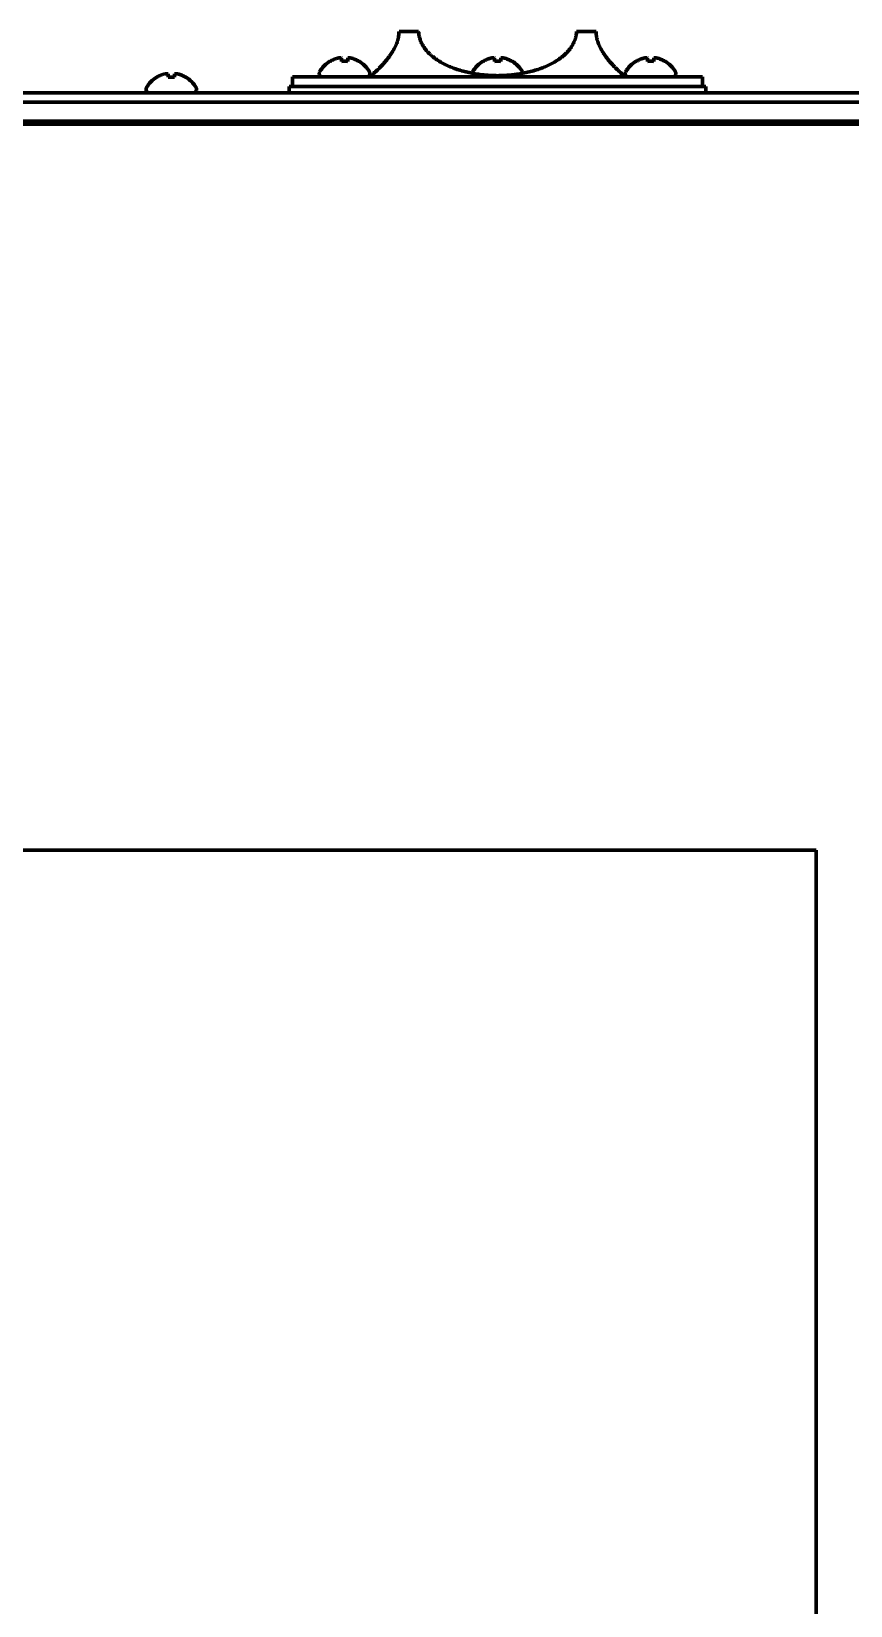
# Model space of a CAD drawing. Header units: inches. Extents: x -2983 to 7024, y 422 to 5529.
# Drawn here: x 3264.4 to 3394.2, y 3700.7 to 3950.1 of the extents above; entities that cross this region are included whole.
import ezdxf

# ---------------------------------------------------------------- set-up
doc = ezdxf.new("R2010")
doc.units = ezdxf.units.IN

msp = doc.modelspace()

# ---------------------------------------------------------------- linework, layer by layer
at = {"linetype": 'Continuous', "lineweight": 70}
for p, q in [((3322.67, 3950.09), (3325.78, 3950.09)), ((3350.78, 3950.09), (3353.9, 3950.09)), ((3310.04, 3943.49), (3310.04, 3943.29)), ((3311.74, 3945.34), (3311.74, 3945.37)), ((3316.34, 3945.37), (3316.34, 3945.34)), ((3318.04, 3943.29), (3318.04, 3943.49)), ((3318.28, 3943.09), (3318.28, 3942.89)), ((3335.98, 3945.34), (3335.98, 3945.37)), ((3340.58, 3945.37), (3340.58, 3945.34)), ((3358.28, 3942.89), (3358.28, 3943.09)), ((3358.53, 3943.49), (3358.53, 3943.29)), ((3360.23, 3945.34), (3360.23, 3945.37)), ((3364.83, 3945.37), (3364.83, 3945.34)), ((3366.53, 3943.29), (3366.53, 3943.49)), ((3282.58, 3940.99), (3282.58, 3940.79)), ((3284.28, 3942.84), (3284.28, 3942.87)), ((3288.88, 3942.87), (3288.88, 3942.84)), ((3290.58, 3940.79), (3290.58, 3940.99)), ((3305.28, 3941.39), (3371.28, 3941.39)), ((3305.28, 3941.39), (3305.28, 3940.39)), ((3305.78, 3942.89), (3370.78, 3942.89)), ((3305.78, 3942.89), (3305.78, 3941.39)), ((3370.78, 3941.39), (3370.78, 3942.89)), ((3371.28, 3940.39), (3371.28, 3941.39)), ((2728.78, 3938.89), (3614.78, 3938.89)), ((3452.97, 3940.39), (2890.6, 3940.39)), ((2728.78, 3935.89), (3614.78, 3935.89)), ((3446.28, 3935.39), (2897.28, 3935.39)), ((3388.78, 3820.39), (2954.78, 3820.39)), ((3388.78, 2600.99), (3388.78, 3820.39))]:
    msp.add_line(p, q, dxfattribs=at)
for centre, radius, start, end in [((3310.44, 3943.49), 0.4, 149.6988, 180), ((3310.44, 3943.29), 0.4, 180, 270), ((3314.23, 3941.27), 4.8, 121.3727, 149.6988), ((3313.84, 3941.27), 4.8, 30.3012, 58.6273), ((3317.64, 3943.29), 0.4, 270, 0), ((3317.64, 3943.49), 0.4, 0, 30.3012), ((3338.48, 3941.27), 4.8, 121.3727, 149.6988), ((3338.09, 3941.27), 4.8, 30.3012, 58.6273), ((3358.93, 3943.49), 0.4, 149.6988, 180), ((3358.93, 3943.29), 0.4, 180, 270), ((3362.73, 3941.27), 4.8, 121.3727, 149.6988), ((3362.33, 3941.27), 4.8, 30.3012, 58.6273), ((3366.13, 3943.29), 0.4, 270, 0), ((3366.13, 3943.49), 0.4, 0, 30.3012), ((3282.98, 3940.99), 0.4, 149.6988, 180), ((3282.98, 3940.79), 0.4, 180, 270), ((3286.78, 3938.77), 4.8, 121.3727, 149.6988), ((3286.39, 3938.77), 4.8, 30.3012, 58.6273), ((3290.18, 3940.79), 0.4, 270, 0), ((3290.18, 3940.99), 0.4, 0, 30.3012)]:
    msp.add_arc(centre, radius, start, end, dxfattribs=at)
for points, knots in [([(3322.67, 3950.09), (3322.67, 3949.92), (3322.66, 3949.75), (3322.63, 3949.41), (3322.6, 3949.24), (3322.56, 3949.04), (3322.55, 3949), (3322.53, 3948.92), (3322.5, 3948.8), (3322.46, 3948.68), (3322.39, 3948.45), (3322.34, 3948.3), (3322.23, 3948.02), (3322.17, 3947.88), (3322.05, 3947.61), (3321.98, 3947.48), (3321.85, 3947.23), (3321.78, 3947.11), (3321.64, 3946.87), (3321.57, 3946.76), (3321.43, 3946.54), (3321.36, 3946.44), (3321.25, 3946.28), (3321.19, 3946.21), (3321.14, 3946.13), (3321.1, 3946.08), (3321.08, 3946.06), (3320.92, 3945.84), (3320.78, 3945.66), (3320.5, 3945.32), (3320.37, 3945.17), (3320.1, 3944.87), (3319.98, 3944.74), (3319.79, 3944.55), (3319.73, 3944.48), (3319.64, 3944.39), (3319.62, 3944.37), (3319.56, 3944.31), (3319.53, 3944.28), (3319.39, 3944.14), (3319.29, 3944.04), (3319.09, 3943.85), (3319, 3943.76), (3318.84, 3943.61), (3318.76, 3943.54), (3318.63, 3943.41), (3318.57, 3943.36), (3318.5, 3943.3), (3318.49, 3943.28), (3318.47, 3943.26), (3318.43, 3943.23), (3318.4, 3943.2), (3318.35, 3943.16), (3318.33, 3943.13), (3318.3, 3943.11), (3318.29, 3943.1), (3318.29, 3943.09), (3318.28, 3943.09), (3318.28, 3943.09)], [0, 0, 0, 0, 0.031276, 0.031276, 0.062553, 0.062553, 0.070372, 0.070372, 0.078191, 0.093829, 0.093829, 0.125106, 0.125106, 0.156382, 0.156382, 0.187658, 0.187658, 0.218935, 0.218935, 0.250211, 0.250211, 0.281488, 0.281488, 0.297126, 0.304945, 0.304945, 0.312764, 0.312764, 0.375317, 0.375317, 0.437869, 0.437869, 0.500422, 0.500422, 0.531699, 0.531699, 0.547337, 0.547337, 0.562975, 0.562975, 0.625528, 0.625528, 0.688081, 0.688081, 0.750633, 0.750633, 0.813186, 0.813186, 0.828824, 0.828824, 0.844463, 0.875739, 0.875739, 0.938292, 0.938292, 0.969568, 0.969568, 1, 1, 1, 1]), ([(3350.78, 3950.09), (3350.78, 3949.92), (3350.77, 3949.75), (3350.73, 3949.41), (3350.69, 3949.24), (3350.64, 3949.04), (3350.63, 3949), (3350.6, 3948.92), (3350.56, 3948.8), (3350.52, 3948.68), (3350.43, 3948.45), (3350.36, 3948.3), (3350.21, 3948.02), (3350.13, 3947.88), (3349.96, 3947.61), (3349.87, 3947.48), (3349.68, 3947.23), (3349.58, 3947.11), (3349.37, 3946.87), (3349.27, 3946.76), (3349.05, 3946.54), (3348.93, 3946.43), (3348.76, 3946.28), (3348.67, 3946.2), (3348.58, 3946.13), (3348.52, 3946.08), (3348.49, 3946.06), (3348.22, 3945.84), (3347.96, 3945.66), (3347.44, 3945.32), (3347.17, 3945.17), (3346.62, 3944.87), (3346.34, 3944.74), (3345.9, 3944.54), (3345.75, 3944.48), (3345.53, 3944.39), (3345.46, 3944.36), (3345.31, 3944.31), (3345.23, 3944.28), (3344.85, 3944.14), (3344.54, 3944.04), (3343.92, 3943.85), (3343.6, 3943.76), (3342.96, 3943.61), (3342.64, 3943.54), (3341.98, 3943.41), (3341.65, 3943.36), (3341.23, 3943.3), (3341.15, 3943.28), (3340.98, 3943.26), (3340.73, 3943.23), (3340.48, 3943.2), (3339.97, 3943.16), (3339.3, 3943.11), (3338.28, 3943.08), (3337.27, 3943.11), (3336.59, 3943.16), (3336.17, 3943.2), (3336.08, 3943.21), (3335.91, 3943.22), (3335.66, 3943.25), (3335.41, 3943.28), (3334.91, 3943.36), (3334.58, 3943.41), (3333.93, 3943.54), (3333.61, 3943.61), (3332.97, 3943.76), (3332.65, 3943.85), (3332.03, 3944.04), (3331.72, 3944.14), (3331.34, 3944.28), (3331.27, 3944.3), (3331.12, 3944.36), (3330.89, 3944.45), (3330.67, 3944.54), (3330.23, 3944.73), (3329.95, 3944.87), (3329.4, 3945.16), (3329.13, 3945.32), (3328.61, 3945.66), (3328.36, 3945.84), (3328.05, 3946.08), (3327.99, 3946.13), (3327.87, 3946.23), (3327.81, 3946.28), (3327.64, 3946.43), (3327.52, 3946.54), (3327.3, 3946.76), (3327.2, 3946.87), (3326.99, 3947.1), (3326.89, 3947.23), (3326.77, 3947.38), (3326.75, 3947.42), (3326.7, 3947.48), (3326.63, 3947.58), (3326.57, 3947.68), (3326.44, 3947.88), (3326.36, 3948.02), (3326.21, 3948.3), (3326.14, 3948.45), (3326.06, 3948.64), (3326.05, 3948.68), (3326.02, 3948.76), (3326.01, 3948.8), (3325.97, 3948.92), (3325.94, 3949), (3325.88, 3949.24), (3325.84, 3949.41), (3325.81, 3949.62), (3325.81, 3949.66), (3325.8, 3949.75), (3325.8, 3949.79), (3325.79, 3949.92), (3325.78, 3950.01), (3325.78, 3950.09)], [0, 0, 0, 0, 0.015625, 0.015625, 0.03125, 0.03125, 0.035156, 0.035156, 0.039063, 0.046875, 0.046875, 0.0625, 0.0625, 0.078125, 0.078125, 0.09375, 0.09375, 0.109375, 0.109375, 0.125, 0.125, 0.140625, 0.140625, 0.148438, 0.152344, 0.152344, 0.15625, 0.15625, 0.1875, 0.1875, 0.21875, 0.21875, 0.25, 0.25, 0.265625, 0.265625, 0.273438, 0.273438, 0.28125, 0.28125, 0.3125, 0.3125, 0.34375, 0.34375, 0.375, 0.375, 0.40625, 0.40625, 0.414063, 0.414063, 0.421875, 0.4375, 0.4375, 0.46875, 0.5, 0.53125, 0.5625, 0.5625, 0.570313, 0.570313, 0.578125, 0.59375, 0.59375, 0.625, 0.625, 0.65625, 0.65625, 0.6875, 0.6875, 0.71875, 0.71875, 0.726563, 0.726563, 0.734375, 0.75, 0.75, 0.78125, 0.78125, 0.8125, 0.8125, 0.84375, 0.84375, 0.851563, 0.851563, 0.859375, 0.859375, 0.875, 0.875, 0.890625, 0.890625, 0.90625, 0.90625, 0.910156, 0.910156, 0.914063, 0.921875, 0.921875, 0.9375, 0.9375, 0.953125, 0.953125, 0.957031, 0.957031, 0.960938, 0.960938, 0.96875, 0.96875, 0.984375, 0.984375, 0.988281, 0.988281, 0.992188, 0.992188, 1, 1, 1, 1]), ([(3358.28, 3943.09), (3358.28, 3943.09), (3358.28, 3943.09), (3358.28, 3943.09), (3358.27, 3943.1), (3358.24, 3943.13), (3358.19, 3943.18), (3358.1, 3943.26), (3358, 3943.36), (3357.94, 3943.41), (3357.84, 3943.51), (3357.8, 3943.54), (3357.75, 3943.59), (3357.73, 3943.61), (3357.69, 3943.65), (3357.67, 3943.67), (3357.56, 3943.77), (3357.47, 3943.85), (3357.28, 3944.04), (3357.18, 3944.14), (3356.96, 3944.36), (3356.84, 3944.48), (3356.6, 3944.73), (3356.47, 3944.87), (3356.27, 3945.09), (3356.21, 3945.16), (3356.1, 3945.28), (3356.07, 3945.32), (3356, 3945.4), (3355.96, 3945.45), (3355.79, 3945.66), (3355.65, 3945.84), (3355.43, 3946.13), (3355.36, 3946.23), (3355.22, 3946.43), (3355.14, 3946.54), (3355.04, 3946.7), (3355, 3946.76), (3354.93, 3946.87), (3354.89, 3946.93), (3354.79, 3947.11), (3354.72, 3947.23), (3354.59, 3947.48), (3354.52, 3947.61), (3354.4, 3947.87), (3354.34, 3948.01), (3354.27, 3948.19), (3354.25, 3948.23), (3354.23, 3948.3), (3354.21, 3948.34), (3354.18, 3948.45), (3354.15, 3948.53), (3354.08, 3948.76), (3354.04, 3948.92), (3353.99, 3949.16), (3353.97, 3949.24), (3353.95, 3949.37), (3353.95, 3949.41), (3353.93, 3949.49), (3353.93, 3949.54), (3353.91, 3949.75), (3353.9, 3949.92), (3353.9, 3950.09)], [0, 0, 0, 0, 0.000843, 0.000843, 0.06329, 0.06329, 0.125738, 0.188185, 0.188185, 0.250632, 0.250632, 0.281856, 0.281856, 0.297468, 0.297468, 0.31308, 0.31308, 0.375527, 0.375527, 0.437974, 0.437974, 0.500422, 0.500422, 0.562869, 0.562869, 0.594092, 0.594092, 0.609704, 0.609704, 0.625316, 0.625316, 0.687763, 0.687763, 0.718987, 0.718987, 0.750211, 0.750211, 0.765823, 0.765823, 0.781434, 0.781434, 0.812658, 0.812658, 0.843882, 0.843882, 0.875105, 0.875105, 0.882911, 0.882911, 0.890717, 0.890717, 0.906329, 0.906329, 0.937553, 0.937553, 0.953165, 0.953165, 0.96097, 0.96097, 0.968776, 0.968776, 1, 1, 1, 1]), ([(3313.54, 3945.34), (3313.54, 3945.46), (3313.54, 3945.57), (3313.54, 3945.71), (3313.54, 3945.75), (3313.54, 3945.82), (3313.54, 3945.86), (3313.54, 3945.89)], [0, 0, 0, 0, 0.5, 0.5, 0.75, 0.75, 1, 1, 1, 1]), ([(3316.34, 3945.34), (3316.13, 3945.46), (3315.92, 3945.57), (3315.6, 3945.71), (3315.49, 3945.75), (3315.26, 3945.82), (3315.15, 3945.86), (3315.04, 3945.89)], [0, 0, 0, 0, 0.5, 0.5, 0.75, 0.75, 1, 1, 1, 1]), ([(3337.78, 3945.34), (3337.78, 3945.46), (3337.78, 3945.57), (3337.78, 3945.71), (3337.78, 3945.75), (3337.78, 3945.82), (3337.78, 3945.86), (3337.78, 3945.89)], [0, 0, 0, 0, 0.5, 0.5, 0.75, 0.75, 1, 1, 1, 1]), ([(3340.58, 3945.34), (3340.38, 3945.46), (3340.17, 3945.57), (3339.85, 3945.71), (3339.74, 3945.75), (3339.51, 3945.82), (3339.4, 3945.86), (3339.28, 3945.89)], [0, 0, 0, 0, 0.5, 0.5, 0.75, 0.75, 1, 1, 1, 1]), ([(3362.03, 3945.34), (3362.03, 3945.46), (3362.03, 3945.57), (3362.03, 3945.71), (3362.03, 3945.75), (3362.03, 3945.82), (3362.03, 3945.86), (3362.03, 3945.89)], [0, 0, 0, 0, 0.5, 0.5, 0.75, 0.75, 1, 1, 1, 1]), ([(3364.83, 3945.34), (3364.63, 3945.46), (3364.42, 3945.57), (3364.1, 3945.71), (3363.99, 3945.75), (3363.76, 3945.82), (3363.65, 3945.86), (3363.53, 3945.89)], [0, 0, 0, 0, 0.5, 0.5, 0.75, 0.75, 1, 1, 1, 1]), ([(3286.08, 3942.84), (3286.08, 3942.96), (3286.08, 3943.07), (3286.08, 3943.21), (3286.08, 3943.25), (3286.08, 3943.32), (3286.08, 3943.36), (3286.08, 3943.39)], [0, 0, 0, 0, 0.5, 0.5, 0.75, 0.75, 1, 1, 1, 1]), ([(3288.88, 3942.84), (3288.68, 3942.96), (3288.47, 3943.07), (3288.15, 3943.21), (3288.04, 3943.25), (3287.81, 3943.32), (3287.7, 3943.36), (3287.58, 3943.39)], [0, 0, 0, 0, 0.5, 0.5, 0.75, 0.75, 1, 1, 1, 1])]:
    msp.add_open_spline(points, degree=3, knots=knots, dxfattribs=at)
for points in [[(3313.04, 3945.89), (3312.98, 3945.87), (3312.87, 3945.84), (3312.71, 3945.79), (3312.55, 3945.74), (3312.4, 3945.68), (3312.25, 3945.61), (3312.09, 3945.54), (3311.92, 3945.45), (3311.8, 3945.38), (3311.74, 3945.34)], [(3313.54, 3945.89), (3313.51, 3945.89), (3313.46, 3945.9), (3313.38, 3945.9), (3313.31, 3945.9), (3313.24, 3945.9), (3313.17, 3945.9), (3313.1, 3945.9), (3313.06, 3945.89), (3313.04, 3945.89)], [(3315.04, 3945.89), (3315.01, 3945.89), (3314.96, 3945.9), (3314.89, 3945.9), (3314.82, 3945.9), (3314.75, 3945.9), (3314.68, 3945.9), (3314.61, 3945.9), (3314.56, 3945.89), (3314.54, 3945.89)], [(3314.54, 3945.89), (3314.54, 3945.87), (3314.54, 3945.84), (3314.54, 3945.79), (3314.54, 3945.74), (3314.54, 3945.68), (3314.54, 3945.61), (3314.54, 3945.54), (3314.54, 3945.45), (3314.54, 3945.38), (3314.54, 3945.34)], [(3337.28, 3945.89), (3337.23, 3945.87), (3337.12, 3945.84), (3336.96, 3945.79), (3336.8, 3945.74), (3336.65, 3945.68), (3336.49, 3945.61), (3336.34, 3945.54), (3336.17, 3945.45), (3336.05, 3945.38), (3335.98, 3945.34)], [(3337.78, 3945.89), (3337.76, 3945.89), (3337.71, 3945.9), (3337.63, 3945.9), (3337.56, 3945.9), (3337.49, 3945.9), (3337.42, 3945.9), (3337.35, 3945.9), (3337.31, 3945.89), (3337.28, 3945.89)], [(3339.28, 3945.89), (3339.26, 3945.89), (3339.21, 3945.9), (3339.14, 3945.9), (3339.07, 3945.9), (3339, 3945.9), (3338.93, 3945.9), (3338.86, 3945.9), (3338.81, 3945.89), (3338.78, 3945.89)], [(3338.78, 3945.89), (3338.78, 3945.87), (3338.78, 3945.84), (3338.78, 3945.79), (3338.78, 3945.74), (3338.78, 3945.68), (3338.78, 3945.61), (3338.78, 3945.54), (3338.78, 3945.45), (3338.78, 3945.38), (3338.78, 3945.34)], [(3361.53, 3945.89), (3361.48, 3945.87), (3361.37, 3945.84), (3361.21, 3945.79), (3361.05, 3945.74), (3360.89, 3945.68), (3360.74, 3945.61), (3360.59, 3945.54), (3360.42, 3945.45), (3360.3, 3945.38), (3360.23, 3945.34)], [(3362.03, 3945.89), (3362.01, 3945.89), (3361.96, 3945.9), (3361.88, 3945.9), (3361.81, 3945.9), (3361.74, 3945.9), (3361.67, 3945.9), (3361.6, 3945.9), (3361.56, 3945.89), (3361.53, 3945.89)], [(3363.53, 3945.89), (3363.51, 3945.89), (3363.46, 3945.9), (3363.39, 3945.9), (3363.32, 3945.9), (3363.25, 3945.9), (3363.18, 3945.9), (3363.1, 3945.9), (3363.06, 3945.89), (3363.03, 3945.89)], [(3363.03, 3945.89), (3363.03, 3945.87), (3363.03, 3945.84), (3363.03, 3945.79), (3363.03, 3945.74), (3363.03, 3945.68), (3363.03, 3945.61), (3363.03, 3945.54), (3363.03, 3945.45), (3363.03, 3945.38), (3363.03, 3945.34)], [(3285.58, 3943.39), (3285.53, 3943.37), (3285.42, 3943.34), (3285.26, 3943.29), (3285.1, 3943.24), (3284.95, 3943.18), (3284.79, 3943.11), (3284.64, 3943.04), (3284.47, 3942.95), (3284.35, 3942.88), (3284.28, 3942.84)], [(3286.08, 3943.39), (3286.06, 3943.39), (3286.01, 3943.4), (3285.93, 3943.4), (3285.86, 3943.4), (3285.79, 3943.4), (3285.72, 3943.4), (3285.65, 3943.4), (3285.61, 3943.39), (3285.58, 3943.39)], [(3287.58, 3943.39), (3287.56, 3943.39), (3287.51, 3943.4), (3287.44, 3943.4), (3287.37, 3943.4), (3287.3, 3943.4), (3287.23, 3943.4), (3287.16, 3943.4), (3287.11, 3943.39), (3287.08, 3943.39)], [(3287.08, 3943.39), (3287.08, 3943.37), (3287.08, 3943.34), (3287.08, 3943.29), (3287.08, 3943.24), (3287.08, 3943.18), (3287.08, 3943.11), (3287.08, 3943.04), (3287.08, 3942.95), (3287.08, 3942.88), (3287.08, 3942.84)], [(3314.54, 3945.34), (3314.37, 3945.36), (3314.04, 3945.38), (3313.7, 3945.36), (3313.54, 3945.34)], [(3338.78, 3945.34), (3338.62, 3945.36), (3338.28, 3945.38), (3337.95, 3945.36), (3337.78, 3945.34)], [(3363.03, 3945.34), (3362.87, 3945.36), (3362.53, 3945.38), (3362.2, 3945.36), (3362.03, 3945.34)], [(3287.08, 3942.84), (3286.92, 3942.86), (3286.58, 3942.88), (3286.25, 3942.86), (3286.08, 3942.84)]]:
    msp.add_open_spline(points, degree=3, dxfattribs=at)

doc.saveas('drawing.dxf')
